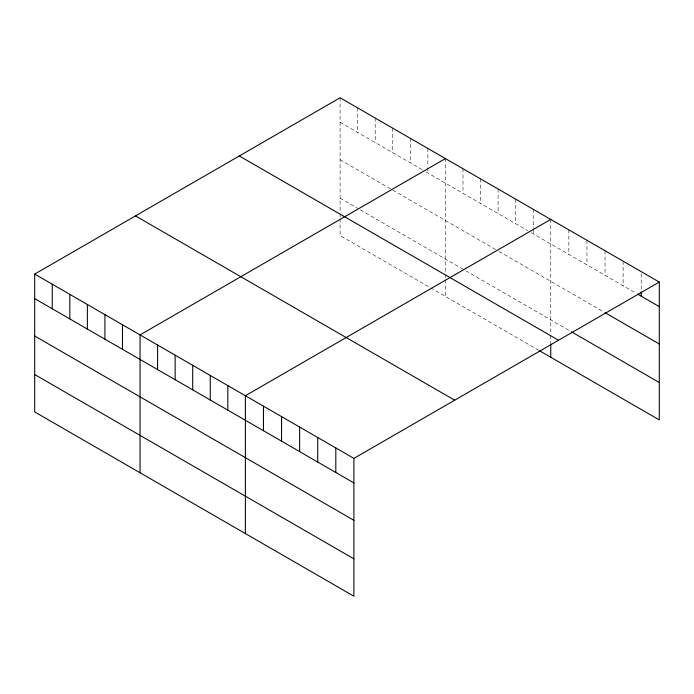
<?xml version="1.0" encoding="UTF-8"?>
<svg xmlns="http://www.w3.org/2000/svg" width="694" height="694" viewBox="0 0 694 694"><rect width="100%" height="100%" fill="white"/><g stroke="black" fill="none" stroke-linecap="round" stroke-linejoin="round"><path stroke-width="0.52" stroke-dasharray="3.47 2.6" d="M340.095 122.318L422.325 169.796M426.029 171.93L527.666 230.616M531.361 232.75L635.782 293.033M340.095 159.707L391.832 189.583M392.761 190.113L498.101 250.933M499.021 251.462L604.127 312.144M340.095 198.224L357.644 208.365M360.42 209.961L462.985 269.185M465.761 270.781L570.668 331.35M538.761 350.314L340.095 235.613L340.095 219M641.213 273.757L641.213 290.829M623.125 261.178L623.125 285.728M605.038 250.734L605.038 275.284M586.942 240.298L586.942 264.839M568.854 229.853L568.854 254.394M550.767 219.408L550.767 334.404M550.767 335.436L550.767 342.715M533.209 209.267L533.209 228.482M533.209 229.549L533.209 233.817M515.659 199.135L515.659 223.676M498.101 189.002L498.101 213.544M480.543 178.861L480.543 203.403M462.985 168.729L462.985 193.27M445.427 158.588L445.427 273.583M445.427 274.624L445.427 277.739M445.427 279.821L445.427 296.433M427.877 148.455L427.877 166.595M427.877 167.662L427.877 172.997M410.319 138.314L410.319 162.864M392.761 128.182L392.761 152.723M375.202 118.049L375.202 142.591M357.644 107.908L357.644 132.45M340.095 97.776L340.095 212.772M340.095 213.804L340.095 216.918"/><path stroke-width="1.04" d="M34.7 274.087L353.905 458.387L353.905 596.224L34.7 411.932L34.7 274.087L340.095 97.776L659.3 282.068L659.3 419.913L539.68 350.852M445.427 158.588L140.041 334.907L140.041 472.753M550.767 219.408L245.381 395.727L245.381 533.565M353.905 458.387L659.3 282.068M637.595 294.083L659.3 306.609M605.038 312.673L659.3 343.998M571.57 331.871L659.3 382.524M239.309 155.959L558.523 340.251M135.477 215.903L454.691 400.195M34.7 298.637L353.905 482.929M34.7 336.026L353.905 520.318M34.7 374.543L353.905 558.835M641.213 291.896L641.213 296.164M550.767 343.747L550.767 357.254M335.818 447.942L335.818 472.484M317.731 437.498L317.731 462.039M299.643 427.053L299.643 451.594M281.556 416.608L281.556 441.15M263.468 406.163L263.468 430.714M227.823 385.586L227.823 410.128M210.265 375.454L210.265 399.996M192.706 365.313L192.706 389.855M175.148 355.181L175.148 379.722M157.599 345.039L157.599 369.59M122.482 324.766L122.482 349.316M104.924 314.634L104.924 339.175M87.366 304.501L87.366 329.043M69.816 294.36L69.816 318.902M52.258 284.228L52.258 308.769"/></g></svg>
